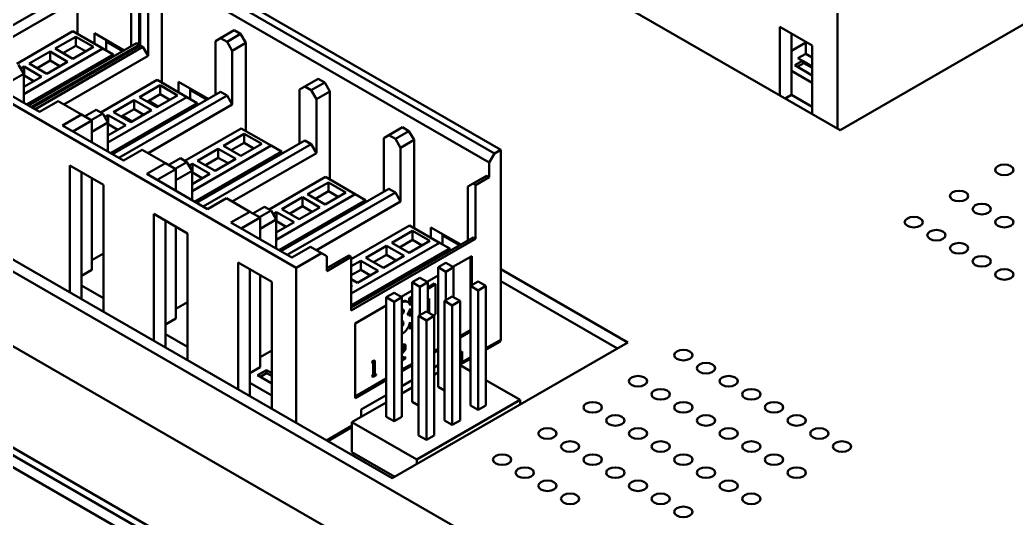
# Model space of a CAD drawing. Header units: millimetres. Extents: x 1021 to 2778, y -197 to 600.
# Drawn here: x 1664.9 to 1719.3, y 400.6 to 427.8 of the extents above; entities that cross this region are included whole.
import ezdxf

# ---------------------------------------------------------------- set-up
doc = ezdxf.new("R2010")
doc.units = ezdxf.units.MM
doc.header["$LTSCALE"] = 2
doc.layers.add('외형선(ISO)', color=7, linetype='Continuous', lineweight=50)
doc.layers.add('좁은 외형선(ISO)', color=7, linetype='Continuous', lineweight=35)

msp = doc.modelspace()

# ---------------------------------------------------------------- linework, layer by layer
at = {"layer": '외형선(ISO)'}
for p, q in [((1709.7256, 421.776), (1632.6509, 466.275)), ((1593.8308, 454.8849), (1706.6143, 389.7693)), ((1685.2597, 402.7516), (1598.2855, 452.9661)), ((1594.5379, 450.3942), (1706.0486, 386.0134)), ((1668.077, 431.8597), (1668.077, 427.0424)), ((1672.5318, 431.084), (1690.8458, 420.5104)), ((1672.8853, 431.2881), (1691.1994, 420.7145)), ((1709.5841, 421.8576), (1709.5841, 431.329)), ((1690.563, 420.0205), (1672.2489, 430.5941)), ((1671.4357, 426.4504), (1671.4357, 429.3898)), ((1671.5064, 426.4096), (1671.5064, 429.349)), ((1661.1473, 425.5727), (1667.0517, 428.9815)), ((1671.0115, 426.3687), (1671.0115, 429.3081)), ((1671.9307, 428.7774), (1671.9307, 425.838)), ((1672.6732, 429.2061), (1672.6732, 424.3887)), ((1667.3345, 428.4916), (1662.7383, 425.838)), ((1667.8295, 427.1852), (1664.7536, 425.4094)), ((1669.4558, 426.2463), (1667.8295, 427.1852)), ((1676.633, 427.2465), (1675.8905, 426.8178)), ((1676.9865, 427.0424), (1676.633, 427.2465)), ((1706.4375, 423.6743), (1706.4375, 427.4302)), ((1706.4375, 427.4302), (1708.2053, 426.4096)), ((1719.7665, 427.5731), (1709.7256, 421.776)), ((1666.8572, 426.2361), (1667.9886, 426.8893)), ((1667.9886, 426.8893), (1668.9432, 426.3381)), ((1667.9886, 426.3994), (1667.9886, 426.8893)), ((1668.9962, 427.0832), (1668.9962, 426.5116)), ((1668.9962, 427.0832), (1670.6226, 426.1442)), ((1669.6326, 426.1442), (1669.6326, 426.7158)), ((1669.6326, 426.6341), (1670.5519, 426.1034)), ((1675.8905, 426.8178), (1675.6077, 426.6545)), ((1675.6077, 423.7151), (1675.6077, 426.6545)), ((1675.8905, 426.8178), (1676.2441, 426.6137)), ((1676.2441, 426.6137), (1676.9865, 427.0424)), ((1676.5269, 426.1238), (1676.2441, 426.6137)), ((1676.9865, 427.0424), (1677.2694, 426.5525)), ((1707.0739, 427.0628), (1707.0739, 425.0215)), ((1707.8517, 426.6137), (1707.8517, 425.9605)), ((1665.1425, 423.756), (1669.4558, 426.2463)), ((1671.2943, 426.532), (1665.39, 423.1232)), ((1665.443, 425.4196), (1666.5744, 426.0728)), ((1665.5314, 423.0415), (1671.4357, 426.4504)), ((1671.5064, 426.4096), (1665.6021, 423.0007)), ((1665.7435, 422.919), (1671.6479, 426.3279)), ((1666.5744, 426.0728), (1667.529, 425.5216)), ((1666.5744, 425.5829), (1666.5744, 426.0728)), ((1667.8118, 425.6849), (1666.8572, 426.2361)), ((1667.9886, 426.3994), (1667.2815, 425.9911)), ((1668.9432, 426.3381), (1667.8118, 425.6849)), ((1668.5189, 426.0932), (1667.9886, 426.3994)), ((1669.4558, 426.2463), (1670.0215, 425.9197)), ((1671.4357, 426.4504), (1671.2943, 426.532)), ((1671.6479, 426.3279), (1671.5064, 426.4096)), ((1671.6479, 426.3279), (1671.9307, 425.838)), ((1677.2694, 426.5525), (1676.5269, 426.1238)), ((1676.5269, 426.1238), (1676.5269, 423.1844)), ((1677.2694, 426.5525), (1677.2694, 421.7351)), ((1707.8517, 426.5729), (1707.0739, 426.1238)), ((1708.2053, 426.4096), (1708.2053, 422.6537)), ((1670.0215, 425.9197), (1665.2839, 423.1844)), ((1666.5744, 425.5829), (1665.8673, 425.1746)), ((1667.529, 425.5216), (1666.3976, 424.8684)), ((1667.1047, 425.2767), (1666.5744, 425.5829)), ((1671.9307, 425.838), (1667.3345, 423.1844)), ((1670.0215, 425.9197), (1670.0215, 425.7972)), ((1707.2507, 425.3277), (1707.675, 425.5727)), ((1707.8517, 425.9605), (1707.4275, 425.7155)), ((1707.675, 425.5727), (1707.4275, 425.7155)), ((1708.2053, 425.2665), (1707.675, 425.5727)), ((1707.675, 425.5727), (1707.7457, 425.4502)), ((1707.8517, 425.9605), (1708.2053, 425.7564)), ((1664.8596, 425.3481), (1665.1425, 424.8582)), ((1664.9745, 425.1491), (1665.1602, 425.2563)), ((1665.1602, 425.2563), (1666.1148, 424.7051)), ((1665.1602, 424.7664), (1665.1602, 425.2563)), ((1666.3976, 424.8684), (1665.443, 425.4196)), ((1707.0739, 425.0215), (1708.2053, 424.3683)), ((1707.0739, 425.0215), (1707.0739, 423.7151)), ((1708.2053, 424.7766), (1707.2507, 425.3277)), ((1707.7457, 425.4502), (1707.3921, 425.2461)), ((1708.2053, 425.1848), (1707.7457, 425.4502)), ((1680.0271, 414.2642), (1661.713, 424.8378)), ((1665.991, 422.7762), (1662.6676, 424.6949)), ((1665.1425, 424.8582), (1664.2586, 424.3479)), ((1665.1425, 423.2661), (1665.1425, 424.8582)), ((1665.1602, 424.7664), (1665.1425, 424.7562)), ((1666.1148, 424.7051), (1665.1425, 424.1438)), ((1665.6905, 424.4602), (1665.1602, 424.7664)), ((1672.4257, 424.5316), (1669.3498, 422.7557)), ((1674.052, 423.5927), (1672.4257, 424.5316)), ((1673.5924, 424.4296), (1675.2188, 423.4906)), ((1673.5924, 424.4296), (1673.5924, 423.858)), ((1681.2292, 424.5929), (1680.4867, 424.1642)), ((1681.5827, 424.3887), (1681.2292, 424.5929)), ((1675.8905, 423.8784), (1669.9862, 420.4696)), ((1671.4534, 423.5824), (1672.5848, 424.2356)), ((1672.5848, 424.2356), (1673.5394, 423.6845)), ((1672.5848, 423.7457), (1672.5848, 424.2356)), ((1674.2288, 423.4906), (1674.2288, 424.0621)), ((1674.2288, 423.9805), (1675.148, 423.4498)), ((1676.2441, 423.6743), (1675.8905, 423.8784)), ((1680.4867, 424.1642), (1680.2039, 424.0009)), ((1680.2039, 421.0615), (1680.2039, 424.0009)), ((1680.4867, 424.1642), (1680.8403, 423.9601)), ((1680.8403, 423.9601), (1681.5827, 424.3887)), ((1681.1231, 423.4702), (1680.8403, 423.9601)), ((1681.8656, 423.8988), (1681.1231, 423.4702)), ((1681.5827, 424.3887), (1681.8656, 423.8988)), ((1681.8656, 423.8988), (1681.8656, 419.0815)), ((1667.0163, 423.3681), (1665.991, 422.7762)), ((1668.2891, 422.6333), (1667.0163, 423.3681)), ((1669.7387, 421.1023), (1674.052, 423.5927)), ((1670.0392, 422.766), (1671.1706, 423.4191)), ((1670.3397, 420.2654), (1676.2441, 423.6743)), ((1671.1706, 423.4191), (1672.1252, 422.868)), ((1671.1706, 422.9293), (1671.1706, 423.4191)), ((1672.408, 423.0313), (1671.4534, 423.5824)), ((1672.5848, 423.7457), (1671.8777, 423.3375)), ((1671.9837, 423.3579), (1671.9484, 423.3375)), ((1671.9484, 423.3375), (1672.408, 423.0721)), ((1671.9837, 423.3171), (1671.9837, 423.3579)), ((1671.9837, 423.3579), (1672.4434, 423.0926)), ((1673.5394, 423.6845), (1672.408, 423.0313)), ((1673.1151, 423.4396), (1672.5848, 423.7457)), ((1674.052, 423.5927), (1674.6177, 423.2661)), ((1676.2441, 423.6743), (1676.5269, 423.1844)), ((1681.1231, 423.4702), (1681.1231, 420.5308)), ((1707.0739, 423.7151), (1706.7204, 423.511)), ((1707.0739, 423.7151), (1708.2053, 423.0619)), ((1669.1023, 422.8986), (1668.4659, 422.5312)), ((1669.4558, 422.6945), (1669.1023, 422.8986)), ((1674.6177, 423.2661), (1669.8801, 420.5308)), ((1671.1706, 422.9293), (1670.4635, 422.521)), ((1672.1252, 422.868), (1670.9938, 422.2148)), ((1671.7009, 422.6231), (1671.1706, 422.9293)), ((1676.5269, 423.1844), (1671.9307, 420.5308)), ((1672.408, 423.0721), (1672.4434, 423.0926)), ((1674.6177, 423.2661), (1674.6177, 423.1436)), ((1667.2638, 422.0413), (1668.2891, 422.6333)), ((1668.8548, 422.3067), (1667.8295, 421.7147)), ((1668.8548, 422.3067), (1668.2891, 422.6333)), ((1668.8194, 422.3271), (1669.4558, 422.6945)), ((1668.8548, 422.3067), (1668.8548, 421.1228)), ((1669.4558, 422.6945), (1669.7387, 422.2046)), ((1669.5707, 422.4955), (1669.7564, 422.6027)), ((1669.7564, 422.6027), (1670.711, 422.0515)), ((1669.7564, 422.1128), (1669.7564, 422.6027)), ((1670.9938, 422.2148), (1670.0392, 422.766)), ((1670.5695, 422.5414), (1670.5342, 422.521)), ((1670.5342, 422.521), (1670.9938, 422.2556)), ((1670.5695, 422.5006), (1670.5695, 422.5414)), ((1670.5695, 422.5414), (1671.0292, 422.2761)), ((1670.9938, 422.2556), (1671.0292, 422.2761)), ((1670.5872, 420.1225), (1667.2638, 422.0413)), ((1669.7387, 422.2046), (1668.8548, 421.6943)), ((1669.7387, 420.6124), (1669.7387, 422.2046)), ((1669.7564, 422.1128), (1669.7387, 422.1025)), ((1670.711, 422.0515), (1669.7387, 421.4902)), ((1670.2867, 421.8066), (1669.7564, 422.1128)), ((1677.0219, 421.878), (1673.946, 420.1021)), ((1678.6482, 420.939), (1677.0219, 421.878)), ((1685.8254, 421.9392), (1685.0829, 421.5106)), ((1685.4365, 421.3065), (1686.1789, 421.7351)), ((1686.1789, 421.7351), (1685.8254, 421.9392)), ((1686.1789, 421.7351), (1686.4618, 421.2452)), ((1680.4867, 421.2248), (1674.5824, 417.8159)), ((1676.0496, 420.9288), (1677.181, 421.582)), ((1677.181, 421.582), (1678.1356, 421.0309)), ((1677.181, 421.0921), (1677.181, 421.582)), ((1680.8403, 421.0207), (1680.4867, 421.2248)), ((1685.0829, 421.5106), (1684.8001, 421.3473)), ((1684.8001, 418.4079), (1684.8001, 421.3473)), ((1685.0829, 421.5106), (1685.4365, 421.3065)), ((1685.7193, 420.8166), (1685.4365, 421.3065)), ((1686.4618, 421.2452), (1685.7193, 420.8166)), ((1686.4618, 421.2452), (1686.4618, 416.4279)), ((1671.6125, 420.7145), (1670.5872, 420.1225)), ((1672.8853, 419.9797), (1671.6125, 420.7145)), ((1674.3349, 418.4487), (1678.6482, 420.939)), ((1679.2139, 420.6124), (1674.4763, 417.8772)), ((1674.6354, 420.1123), (1675.7668, 420.7655)), ((1674.9359, 417.6118), (1680.8403, 421.0207)), ((1675.7668, 420.7655), (1676.7214, 420.2144)), ((1675.7668, 420.2756), (1675.7668, 420.7655)), ((1677.0042, 420.3777), (1676.0496, 420.9288)), ((1677.181, 421.0921), (1676.4739, 420.6839)), ((1678.1356, 421.0309), (1677.0042, 420.3777)), ((1677.7113, 420.7859), (1677.181, 421.0921)), ((1678.6482, 420.939), (1679.2139, 420.6124)), ((1679.2139, 420.6124), (1679.2139, 420.49)), ((1680.8403, 421.0207), (1681.1231, 420.5308)), ((1685.7193, 420.8166), (1685.7193, 417.8772)), ((1691.1994, 420.7145), (1690.8458, 420.5104)), ((1691.1994, 410.345), (1691.1994, 420.7145)), ((1673.6985, 420.245), (1673.0621, 419.8776)), ((1674.052, 420.0409), (1673.6985, 420.245)), ((1675.59, 419.5612), (1674.6354, 420.1123)), ((1675.7668, 420.2756), (1675.0597, 419.8674)), ((1676.7214, 420.2144), (1675.59, 419.5612)), ((1676.2971, 419.9695), (1675.7668, 420.2756)), ((1681.1231, 420.5308), (1676.5269, 417.8772)), ((1690.8458, 420.5104), (1690.563, 420.0205)), ((1667.6527, 419.8572), (1667.6527, 412.917)), ((1669.4912, 418.7957), (1667.6527, 419.8572)), ((1671.86, 419.3877), (1672.8853, 419.9797)), ((1673.451, 419.6531), (1672.4257, 419.0611)), ((1673.451, 419.6531), (1672.8853, 419.9797)), ((1673.4156, 419.6735), (1674.052, 420.0409)), ((1673.451, 419.6531), (1673.451, 418.4691)), ((1674.3349, 419.551), (1673.451, 419.0407)), ((1674.052, 420.0409), (1674.3349, 419.551)), ((1674.1669, 419.8419), (1674.3526, 419.949)), ((1674.3349, 417.9588), (1674.3349, 419.551)), ((1674.3526, 419.949), (1675.3071, 419.3979)), ((1674.3526, 419.4591), (1674.3526, 419.949)), ((1690.563, 419.204), (1690.563, 420.0205)), ((1668.2891, 419.4898), (1668.2891, 413.2844)), ((1668.8548, 419.1632), (1668.8548, 414.1417)), ((1675.1834, 417.4689), (1671.86, 419.3877)), ((1674.3526, 419.4591), (1674.3349, 419.4489)), ((1675.3071, 419.3979), (1674.3349, 418.8366)), ((1674.8829, 419.153), (1674.3526, 419.4591)), ((1681.6181, 419.2244), (1678.5422, 417.4485)), ((1683.2444, 418.2854), (1681.6181, 419.2244)), ((1690.4216, 419.2856), (1689.6791, 418.857)), ((1689.8205, 418.7753), (1690.563, 419.204)), ((1690.563, 419.204), (1690.4216, 419.2856)), ((1669.4912, 411.8555), (1669.4912, 418.7957)), ((1685.0829, 418.5712), (1679.1786, 415.1623)), ((1680.6458, 418.2752), (1681.7772, 418.9284)), ((1681.7772, 418.4385), (1681.0701, 418.0303)), ((1681.7772, 418.9284), (1682.7318, 418.3773)), ((1681.7772, 418.4385), (1681.7772, 418.9284)), ((1682.3075, 418.1323), (1681.7772, 418.4385)), ((1685.4365, 418.3671), (1685.0829, 418.5712)), ((1689.6791, 418.857), (1689.3962, 418.6937)), ((1689.3962, 415.7543), (1689.3962, 418.6937)), ((1689.6791, 418.857), (1689.8205, 418.7753)), ((1689.8205, 415.8359), (1689.8205, 418.7753)), ((1676.2087, 418.0609), (1675.1834, 417.4689)), ((1677.4815, 417.326), (1676.2087, 418.0609)), ((1678.9311, 415.7951), (1683.2444, 418.2854)), ((1683.8101, 417.9588), (1679.0725, 415.2236)), ((1679.2316, 417.4587), (1680.363, 418.1119)), ((1679.5321, 414.9582), (1685.4365, 418.3671)), ((1680.363, 418.1119), (1681.3176, 417.5608)), ((1680.363, 417.622), (1680.363, 418.1119)), ((1681.6004, 417.7241), (1680.6458, 418.2752)), ((1682.7318, 418.3773), (1681.6004, 417.7241)), ((1683.2444, 418.2854), (1683.8101, 417.9588)), ((1683.8101, 417.9588), (1683.8101, 417.8364)), ((1685.4365, 418.3671), (1685.7193, 417.8772)), ((1678.2947, 417.5914), (1677.6583, 417.224)), ((1678.0118, 417.0199), (1678.6482, 417.3873)), ((1678.6482, 417.3873), (1678.2947, 417.5914)), ((1678.6482, 417.3873), (1678.9311, 416.8974)), ((1680.1862, 416.9076), (1679.2316, 417.4587)), ((1680.363, 417.622), (1679.6559, 417.2138)), ((1681.3176, 417.5608), (1680.1862, 416.9076)), ((1680.8933, 417.3158), (1680.363, 417.622)), ((1685.7193, 417.8772), (1681.1231, 415.2236)), ((1672.2489, 417.2036), (1672.2489, 410.2633)), ((1674.0874, 416.1421), (1672.2489, 417.2036)), ((1672.8853, 416.8361), (1672.8853, 410.6308)), ((1676.4562, 416.7341), (1677.4815, 417.326)), ((1678.0472, 416.9994), (1677.0219, 416.4075)), ((1678.0472, 416.9994), (1677.4815, 417.326)), ((1678.0472, 416.9994), (1678.0472, 415.8155)), ((1678.9311, 416.8974), (1678.0472, 416.3871)), ((1678.7631, 417.1883), (1678.9487, 417.2954)), ((1678.9311, 415.3052), (1678.9311, 416.8974)), ((1678.9487, 416.8055), (1678.9311, 416.7953)), ((1678.9487, 417.2954), (1679.9033, 416.7443)), ((1678.9487, 416.8055), (1678.9487, 417.2954)), ((1679.4791, 416.4993), (1678.9487, 416.8055)), ((1673.451, 416.5095), (1673.451, 411.4881)), ((1679.7796, 414.8153), (1676.4562, 416.7341)), ((1679.9033, 416.7443), (1678.9311, 416.1829)), ((1686.2143, 416.5708), (1683.0323, 414.7337)), ((1685.242, 415.6216), (1686.3734, 416.2748)), ((1687.8406, 415.6318), (1686.2143, 416.5708)), ((1686.3734, 416.2748), (1687.328, 415.7237)), ((1686.3734, 415.7849), (1686.3734, 416.2748)), ((1687.381, 416.4687), (1687.381, 415.8972)), ((1687.381, 416.4687), (1689.0073, 415.5298)), ((1674.0874, 409.2019), (1674.0874, 416.1421)), ((1689.6791, 415.9176), (1683.0323, 412.0801)), ((1683.0323, 411.9168), (1689.8205, 415.8359)), ((1686.3734, 415.7849), (1685.6663, 415.3767)), ((1687.328, 415.7237), (1686.1966, 415.0705)), ((1686.9037, 415.4787), (1686.3734, 415.7849)), ((1688.0174, 415.5298), (1688.0174, 416.1013)), ((1688.0174, 416.0196), (1688.9366, 415.4889)), ((1689.8205, 415.8359), (1689.6791, 415.9176)), ((1680.8049, 415.4073), (1679.7796, 414.8153)), ((1681.4059, 415.0603), (1680.8049, 415.4073)), ((1683.0323, 412.8557), (1687.8406, 415.6318)), ((1688.4063, 415.3052), (1683.0323, 412.2025)), ((1683.8278, 414.8051), (1684.9592, 415.4583)), ((1684.9592, 415.4583), (1685.9137, 414.9072)), ((1684.9592, 414.9684), (1684.9592, 415.4583)), ((1686.1966, 415.0705), (1685.242, 415.6216)), ((1687.8406, 415.6318), (1688.4063, 415.3052)), ((1688.4063, 415.3052), (1688.4063, 415.1827)), ((1669.4912, 415.0399), (1668.8548, 414.6724)), ((1681.4059, 415.0603), (1680.0271, 414.2642)), ((1681.6888, 414.897), (1681.4059, 415.0603)), ((1682.8909, 414.9378), (1681.6888, 414.2438)), ((1681.6888, 414.0805), (1681.6888, 414.897)), ((1681.6888, 414.0805), (1683.0323, 414.8561)), ((1683.0323, 414.8561), (1682.8909, 414.9378)), ((1683.0323, 411.9168), (1683.0323, 414.8561)), ((1683.0323, 414.3458), (1683.5449, 414.6418)), ((1683.5449, 414.6418), (1684.4995, 414.0907)), ((1683.5449, 414.1519), (1683.5449, 414.6418)), ((1684.7824, 414.254), (1683.8278, 414.8051)), ((1684.9592, 414.9684), (1684.252, 414.5602)), ((1685.9137, 414.9072), (1684.7824, 414.254)), ((1685.4895, 414.6622), (1684.9592, 414.9684)), ((1688.5831, 414.305), (1689.6084, 414.897)), ((1689.5377, 413.264), (1689.5377, 414.8561)), ((1689.6084, 414.897), (1689.6084, 413.3048)), ((1668.8548, 414.1417), (1668.2891, 413.8151)), ((1676.8451, 414.55), (1676.8451, 407.6097)), ((1678.6836, 413.4885), (1676.8451, 414.55)), ((1677.4815, 414.1825), (1677.4815, 407.9772)), ((1680.0271, 405.7726), (1680.0271, 414.2642)), ((1683.5449, 414.1519), (1683.0323, 413.8559)), ((1684.4995, 414.0907), (1683.3682, 413.4375)), ((1684.0753, 413.8457), (1683.5449, 414.1519)), ((1688.1942, 414.5295), (1687.7699, 414.2846)), ((1687.7699, 414.2846), (1688.1942, 414.0396)), ((1687.7699, 407.7526), (1687.7699, 414.2846)), ((1688.6184, 414.2846), (1688.1942, 414.5295)), ((1688.1942, 414.0396), (1688.6184, 414.2846)), ((1688.6184, 412.6516), (1688.6184, 414.2846)), ((1691.1994, 414.1825), (1698.129, 410.1817)), ((1678.0472, 413.8559), (1678.0472, 408.8345)), ((1683.3682, 413.4375), (1683.0323, 413.6314)), ((1686.78, 413.713), (1686.3557, 413.4681)), ((1687.2042, 413.4681), (1686.78, 413.713)), ((1687.1689, 413.4885), (1687.7699, 413.8355)), ((1688.1942, 412.4883), (1688.1942, 414.0396)), ((1668.2891, 413.2844), (1669.4912, 412.5904)), ((1668.2891, 412.5495), (1668.2891, 413.2844)), ((1678.6836, 406.5483), (1678.6836, 413.4885)), ((1683.0323, 413.3048), (1683.0853, 413.2742)), ((1683.0853, 413.2742), (1683.0323, 413.2436)), ((1685.7546, 412.672), (1686.3557, 413.019)), ((1686.3557, 413.4681), (1686.78, 413.2231)), ((1686.3557, 406.9361), (1686.3557, 413.4681)), ((1686.78, 413.2231), (1687.2042, 413.4681)), ((1686.78, 411.6718), (1686.78, 413.2231)), ((1687.2042, 411.8351), (1687.2042, 413.4681)), ((1687.5754, 413.3967), (1687.2042, 413.1823)), ((1687.632, 413.364), (1687.2042, 413.117)), ((1687.632, 413.364), (1687.5754, 413.3967)), ((1687.632, 411.731), (1687.632, 413.364)), ((1689.9619, 413.5089), (1689.5377, 413.264)), ((1689.5377, 413.264), (1689.9619, 413.019)), ((1689.5377, 406.732), (1689.5377, 413.264)), ((1690.3862, 413.264), (1689.9619, 413.5089)), ((1689.9619, 413.019), (1690.3862, 413.264)), ((1689.9619, 406.4871), (1689.9619, 413.019)), ((1690.3862, 406.732), (1690.3862, 413.264)), ((1697.5633, 409.8551), (1691.1994, 413.5293)), ((1685.3657, 412.8966), (1684.9415, 412.6516)), ((1684.9415, 412.6516), (1685.3657, 412.4067)), ((1684.9415, 406.1196), (1684.9415, 412.6516)), ((1685.79, 412.6516), (1685.3657, 412.8966)), ((1685.3657, 412.4067), (1685.79, 412.6516)), ((1685.79, 406.1196), (1685.79, 412.6516)), ((1686.192, 412.5979), (1686.3557, 412.6924)), ((1686.192, 412.5979), (1686.192, 412.333)), ((1686.2485, 412.5652), (1686.192, 412.5979)), ((1686.2485, 412.5652), (1686.3557, 412.6271)), ((1686.2485, 412.5652), (1686.2485, 412.1913)), ((1687.2042, 412.1511), (1687.2785, 412.5883)), ((1687.2785, 411.7922), (1687.2785, 412.5883)), ((1688.5477, 412.6924), (1688.1235, 412.4475)), ((1688.1235, 412.4475), (1688.5477, 412.2025)), ((1688.1235, 405.9155), (1688.1235, 412.4475)), ((1688.972, 412.4475), (1688.5477, 412.6924)), ((1688.5477, 412.2025), (1688.972, 412.4475)), ((1688.972, 405.9155), (1688.972, 412.4475)), ((1674.0874, 412.3862), (1673.451, 412.0188)), ((1683.2444, 411.2227), (1684.9415, 412.2025)), ((1685.3657, 405.8747), (1685.3657, 412.4067)), ((1686.1337, 412.3839), (1686.0771, 412.4166)), ((1686.2485, 412.0356), (1686.2485, 411.5952)), ((1687.2219, 411.8249), (1687.2219, 412.2552)), ((1688.5477, 405.6706), (1688.5477, 412.2025)), ((1673.451, 411.4881), (1672.8853, 411.1615)), ((1686.1749, 411.6967), (1686.1183, 411.7293)), ((1686.192, 411.8749), (1686.192, 411.6847)), ((1687.1335, 411.8759), (1686.7092, 411.631)), ((1686.7092, 411.631), (1687.1335, 411.386)), ((1686.7092, 405.099), (1686.7092, 411.631)), ((1687.5578, 411.631), (1687.1335, 411.8759)), ((1687.1335, 411.386), (1687.5578, 411.631)), ((1687.1335, 404.8541), (1687.1335, 411.386)), ((1687.632, 411.731), (1687.5083, 411.6596)), ((1687.5578, 405.099), (1687.5578, 411.631)), ((1683.2444, 407.1402), (1683.2444, 411.2227)), ((1686.192, 410.9649), (1686.192, 411.1292)), ((1686.2485, 410.9323), (1686.192, 410.9649)), ((1686.2485, 410.9323), (1686.2485, 411.2929)), ((1686.2485, 410.9323), (1686.3557, 410.9941)), ((1688.972, 410.5287), (1689.5377, 410.8553)), ((1672.8853, 410.6308), (1674.0874, 409.9368)), ((1672.8853, 409.8959), (1672.8853, 410.6308)), ((1689.5377, 410.7737), (1688.972, 410.4471)), ((1678.6836, 409.7326), (1678.0472, 409.3652)), ((1698.129, 410.1817), (1685.2597, 402.7516)), ((1685.9317, 410.0761), (1685.79, 410.069)), ((1685.8263, 410.0353), (1685.79, 410.0563)), ((1685.8263, 410.0353), (1685.79, 410.0143)), ((1685.8179, 409.9855), (1685.79, 409.9694)), ((1685.79, 409.7146), (1685.8928, 409.836)), ((1685.79, 409.6151), (1685.9494, 409.8034)), ((1685.79, 409.5644), (1685.9883, 409.7986)), ((1685.9494, 409.9921), (1685.8179, 409.9855)), ((1685.9883, 410.0434), (1685.8263, 410.0353)), ((1685.8928, 409.836), (1685.8928, 409.9892)), ((1685.9494, 409.8034), (1685.8928, 409.836)), ((1685.9883, 410.0434), (1685.9317, 410.0761)), ((1685.9494, 409.8034), (1685.9494, 409.9921)), ((1685.9883, 409.7986), (1685.9883, 410.0434)), ((1687.5578, 409.7122), (1687.7699, 409.8347)), ((1687.7699, 409.753), (1687.5578, 409.6306)), ((1690.3862, 409.7741), (1691.1372, 410.2077)), ((1684.2313, 409.1797), (1684.1788, 409.0901)), ((1684.2313, 409.1797), (1684.2686, 409.2013)), ((1684.2878, 409.147), (1684.2313, 409.1797)), ((1684.3252, 409.1686), (1684.2686, 409.2013)), ((1685.9296, 409.3886), (1685.79, 409.3081)), ((1685.9861, 409.356), (1685.79, 409.2427)), ((1685.9861, 409.3111), (1685.79, 409.1978)), ((1685.9861, 409.356), (1685.9296, 409.3886)), ((1685.9861, 409.356), (1685.9861, 409.3111)), ((1688.972, 409.6306), (1689.0781, 409.6918)), ((1689.0159, 408.9829), (1689.5377, 409.2842)), ((1689.0781, 409.1203), (1689.0781, 409.6918)), ((1678.0472, 408.8345), (1677.4815, 408.5079)), ((1677.9058, 408.3854), (1678.4007, 408.6712)), ((1678.4007, 408.6712), (1678.6836, 408.5079)), ((1678.4007, 408.5079), (1678.4007, 408.6712)), ((1684.1788, 409.0901), (1684.1788, 409.0634)), ((1684.2354, 409.0574), (1684.1788, 409.0901)), ((1684.2354, 409.0307), (1684.1788, 409.0634)), ((1684.2303, 409.0337), (1684.2303, 408.4071)), ((1684.2878, 409.147), (1684.2354, 409.0574)), ((1684.2354, 409.0307), (1684.2868, 409.0604)), ((1684.2354, 409.0574), (1684.2354, 409.0307)), ((1684.2868, 409.0604), (1684.2868, 408.3744)), ((1684.2878, 409.147), (1684.3252, 409.1686)), ((1684.3252, 409.1686), (1684.3253, 408.3967)), ((1685.79, 408.6916), (1686.3557, 409.0182)), ((1686.3557, 408.9365), (1685.79, 408.6099)), ((1687.5578, 408.8141), (1687.7699, 408.9365)), ((1689.5377, 408.6099), (1688.972, 408.9365)), ((1678.6836, 407.9363), (1677.9058, 408.3854)), ((1678.4007, 408.5079), (1678.0472, 408.3038)), ((1678.6836, 408.3446), (1678.4007, 408.5079)), ((1683.2444, 407.2219), (1684.9415, 408.2017)), ((1684.9415, 408.12), (1683.2444, 407.1402)), ((1684.2303, 408.4071), (1684.1637, 408.3686)), ((1684.1637, 408.3686), (1684.1637, 408.3242)), ((1684.2202, 408.336), (1684.1637, 408.3686)), ((1684.2202, 408.2915), (1684.1637, 408.3242)), ((1684.2202, 408.2915), (1684.3919, 408.3907)), ((1684.2868, 408.3744), (1684.2202, 408.336)), ((1684.2202, 408.336), (1684.2202, 408.2915)), ((1684.2868, 408.3744), (1684.2303, 408.4071)), ((1684.3354, 408.4678), (1684.3253, 408.462)), ((1684.3919, 408.4351), (1684.3253, 408.3967)), ((1684.3919, 408.4351), (1684.3354, 408.4678)), ((1684.3919, 408.3907), (1684.3919, 408.4351)), ((1685.79, 407.7934), (1686.3557, 408.12)), ((1687.7699, 408.5283), (1687.5578, 408.4058)), ((1692.26, 407.0382), (1690.3862, 408.12)), ((1677.4815, 407.9772), (1678.6836, 407.2831)), ((1677.4815, 407.2423), (1677.4815, 407.9772)), ((1686.3557, 407.7118), (1685.79, 407.3852)), ((1687.7699, 407.7526), (1688.1235, 407.5485)), ((1683.5626, 406.5075), (1684.9415, 407.3035)), ((1686.6032, 403.7722), (1692.26, 407.0382)), ((1692.26, 407.0382), (1692.26, 406.7932)), ((1660.016, 406.6299), (1678.33, 396.0563)), ((1660.3695, 406.8341), (1678.6836, 396.2604)), ((1684.9415, 406.8953), (1683.0676, 405.8134)), ((1683.5626, 406.0992), (1683.5626, 406.5075)), ((1686.3557, 406.9361), (1686.7092, 406.732)), ((1689.5377, 406.732), (1689.9619, 406.4871)), ((1689.9619, 406.4871), (1690.3862, 406.732)), ((1678.0472, 395.5664), (1659.7331, 406.14)), ((1684.9415, 406.1196), (1685.3657, 405.8747)), ((1685.3657, 405.8747), (1685.79, 406.1196)), ((1688.1235, 405.9155), (1688.5477, 405.6706)), ((1688.5477, 405.6706), (1688.972, 405.9155)), ((1681.7413, 404.7829), (1683.0676, 405.5487)), ((1683.0676, 405.8134), (1686.6032, 403.7722)), ((1683.0676, 404.1804), (1683.0676, 405.8134)), ((1686.7092, 405.099), (1687.1335, 404.8541)), ((1687.1335, 404.8541), (1687.5578, 405.099)), ((1685.4011, 402.8332), (1683.0676, 404.1804)), ((1686.6032, 403.5273), (1686.6032, 403.7722))]:
    msp.add_line(p, q, dxfattribs=at)
for centre, major_axis in [((1718.7058, 419.6122), (0.5, 0)), ((1716.231, 418.1834), (0.5, 0)), ((1717.4684, 417.4689), (0.5, 0)), ((1713.7561, 416.7545), (0.5, 0)), ((1718.7058, 416.7545), (0.5, 0)), ((1714.9935, 416.0401), (0.5, 0)), ((1716.231, 415.3256), (0.5, 0)), ((1717.4684, 414.6112), (0.5, 0)), ((1718.7058, 413.8968), (0.5, 0)), ((1701.1696, 409.4877), (-0.5, 0)), ((1702.407, 408.7732), (-0.5, 0)), ((1698.6947, 408.0588), (-0.5, 0)), ((1703.6445, 408.0588), (-0.5, 0)), ((1699.9321, 407.3444), (-0.5, 0)), ((1704.8819, 407.3444), (-0.5, 0)), ((1696.2198, 406.6299), (-0.5, 0)), ((1701.1696, 406.6299), (-0.5, 0)), ((1706.1193, 406.6299), (-0.5, 0)), ((1697.4573, 405.9155), (-0.5, 0)), ((1702.407, 405.9155), (-0.5, 0)), ((1707.3568, 405.9155), (-0.5, 0)), ((1693.745, 405.2011), (-0.5, 0)), ((1698.6947, 405.2011), (-0.5, 0)), ((1703.6445, 405.2011), (-0.5, 0)), ((1708.5942, 405.2011), (-0.5, 0)), ((1694.9824, 404.4866), (-0.5, 0)), ((1699.9321, 404.4866), (-0.5, 0)), ((1704.8819, 404.4866), (-0.5, 0)), ((1709.8316, 404.4866), (-0.5, 0)), ((1691.2701, 403.7722), (-0.5, 0)), ((1696.2198, 403.7722), (-0.5, 0)), ((1701.1696, 403.7722), (-0.5, 0)), ((1706.1193, 403.7722), (-0.5, 0)), ((1692.5075, 403.0578), (-0.5, 0)), ((1697.4573, 403.0578), (-0.5, 0)), ((1702.407, 403.0578), (-0.5, 0)), ((1707.3568, 403.0578), (-0.5, 0)), ((1693.745, 402.3433), (-0.5, 0)), ((1698.6947, 402.3433), (-0.5, 0)), ((1703.6445, 402.3433), (-0.5, 0)), ((1694.9824, 401.6289), (-0.5, 0)), ((1699.9321, 401.6289), (-0.5, 0)), ((1704.8819, 401.6289), (-0.5, 0)), ((1701.1696, 400.9145), (-0.5, 0))]:
    msp.add_ellipse(centre, major_axis=major_axis, ratio=0.5773503, dxfattribs=at)
for centre, start_param, end_param in [((1690.9872, 410.4675), 0, 0.7853982), ((1688.8659, 409.2427), 6.0213859, 7.0685835)]:
    msp.add_ellipse(centre, major_axis=(0.15, -0.2598), ratio=0.5773503, start_param=start_param, end_param=end_param, dxfattribs=at)
for points, knots in [([(1685.79, 412.4146), (1685.8195, 412.4274), (1685.8849, 412.4489), (1685.9768, 412.4511), (1686.0413, 412.4355), (1686.072, 412.4196), (1686.0771, 412.4166)], [0.60609308, 0.60609308, 0.60609308, 0.60609308, 0.66654273, 0.74146366, 0.81263614, 0.82742988, 0.82742988, 0.82742988, 0.82742988]), ([(1685.79, 412.3539), (1685.7917, 412.3548), (1685.8402, 412.3816), (1685.9258, 412.4159), (1686.0334, 412.4185), (1686.1172, 412.3982), (1686.1959, 412.3424), (1686.2285, 412.2757), (1686.2434, 412.2128), (1686.246, 412.202), (1686.2485, 412.1913)], [0.56760657, 0.56760657, 0.56760657, 0.56760657, 0.57105482, 0.66654273, 0.74146366, 0.81263614, 0.87564625, 0.97871858, 0.97871858, 1, 1, 1, 1]), ([(1685.79, 411.9803), (1685.8147, 411.9881), (1685.8615, 411.9954), (1685.888, 411.9551), (1685.904, 411.9095), (1685.8976, 411.8361), (1685.8433, 411.7459), (1685.8056, 411.71), (1685.79, 411.6984)], [0.44679914, 0.44679914, 0.44679914, 0.44679914, 0.55751173, 0.65328244, 0.65328244, 0.77625176, 0.88646402, 0.95429831, 0.95429831, 0.95429831, 0.95429831]), ([(1685.8291, 411.988), (1685.8328, 411.9817), (1685.836, 411.9748), (1685.8474, 411.9421), (1685.8416, 411.8758), (1685.8067, 411.8123), (1685.79, 411.7893)], [0.61960427, 0.61960427, 0.61960427, 0.61960427, 0.65328244, 0.65328244, 0.77625176, 0.86413434, 0.86413434, 0.86413434, 0.86413434]), ([(1686.0804, 411.7121), (1686.1014, 411.728), (1686.1245, 411.7557), (1686.1665, 411.8232), (1686.1957, 411.8809), (1686.2245, 411.9448), (1686.2387, 411.9859), (1686.247, 412.0269), (1686.2485, 412.0356)], [0, 0, 0, 0, 0.3360228, 0.3360228, 0.6297162, 0.6297162, 0.9219073, 1, 1, 1, 1]), ([(1685.79, 411.0333), (1685.7995, 411.0424), (1685.8085, 411.0522), (1685.8372, 411.0916), (1685.8517, 411.1247), (1685.8692, 411.1917), (1685.8817, 411.2383), (1685.8681, 411.31), (1685.846, 411.343), (1685.8289, 411.3513), (1685.8047, 411.3546), (1685.7978, 411.3545), (1685.79, 411.3535)], [0.50738661, 0.50738661, 0.50738661, 0.50738661, 0.5397939, 0.5397939, 0.63156882, 0.63156882, 0.72516125, 0.80977355, 0.80977355, 0.88764716, 0.88764716, 0.91211462, 0.91211462, 0.91211462, 0.91211462]), ([(1685.79, 411.1498), (1685.7956, 411.1632), (1685.8002, 411.1769), (1685.8126, 411.2243), (1685.8246, 411.2688), (1685.8127, 411.336), (1685.8032, 411.3543)], [0.59369565, 0.59369565, 0.59369565, 0.59369565, 0.63156882, 0.63156882, 0.72516125, 0.80147369, 0.80147369, 0.80147369, 0.80147369]), ([(1686.0804, 411.7121), (1686.1067, 411.715), (1686.1315, 411.7153), (1686.1654, 411.7025), (1686.1816, 411.6945), (1686.2107, 411.6673), (1686.2242, 411.6535), (1686.2405, 411.6207), (1686.245, 411.6085), (1686.2485, 411.5952)], [0, 0, 0, 0, 0.2647868, 0.2647868, 0.5241887, 0.5241887, 0.8389344, 0.8389344, 1, 1, 1, 1]), ([(1685.79, 410.6393), (1685.7994, 410.645), (1685.8504, 410.6772), (1685.9431, 410.7507), (1686.0567, 410.8741), (1686.1583, 411.0445), (1686.2096, 411.1661), (1686.2383, 411.2595), (1686.2434, 411.2762), (1686.2485, 411.2929)], [0.61715301, 0.61715301, 0.61715301, 0.61715301, 0.63499571, 0.71417001, 0.79467755, 0.86698073, 0.97627741, 0.97627741, 1, 1, 1, 1])]:
    msp.add_open_spline(points, degree=3, knots=knots, dxfattribs=at)
msp.add_open_spline([(1686.1057, 411.7358), (1686.11, 411.7338), (1686.1142, 411.7317), (1686.1183, 411.7293)], degree=3, dxfattribs=at)
at = {"layer": '좁은 외형선(ISO)'}
for p, q in [((1690.3862, 409.8755), (1691.1994, 410.345)), ((1689.0781, 409.1203), (1689.5377, 409.3856)), ((1681.6534, 404.8336), (1683.0676, 405.6501))]:
    msp.add_line(p, q, dxfattribs=at)

doc.saveas('drawing.dxf')
